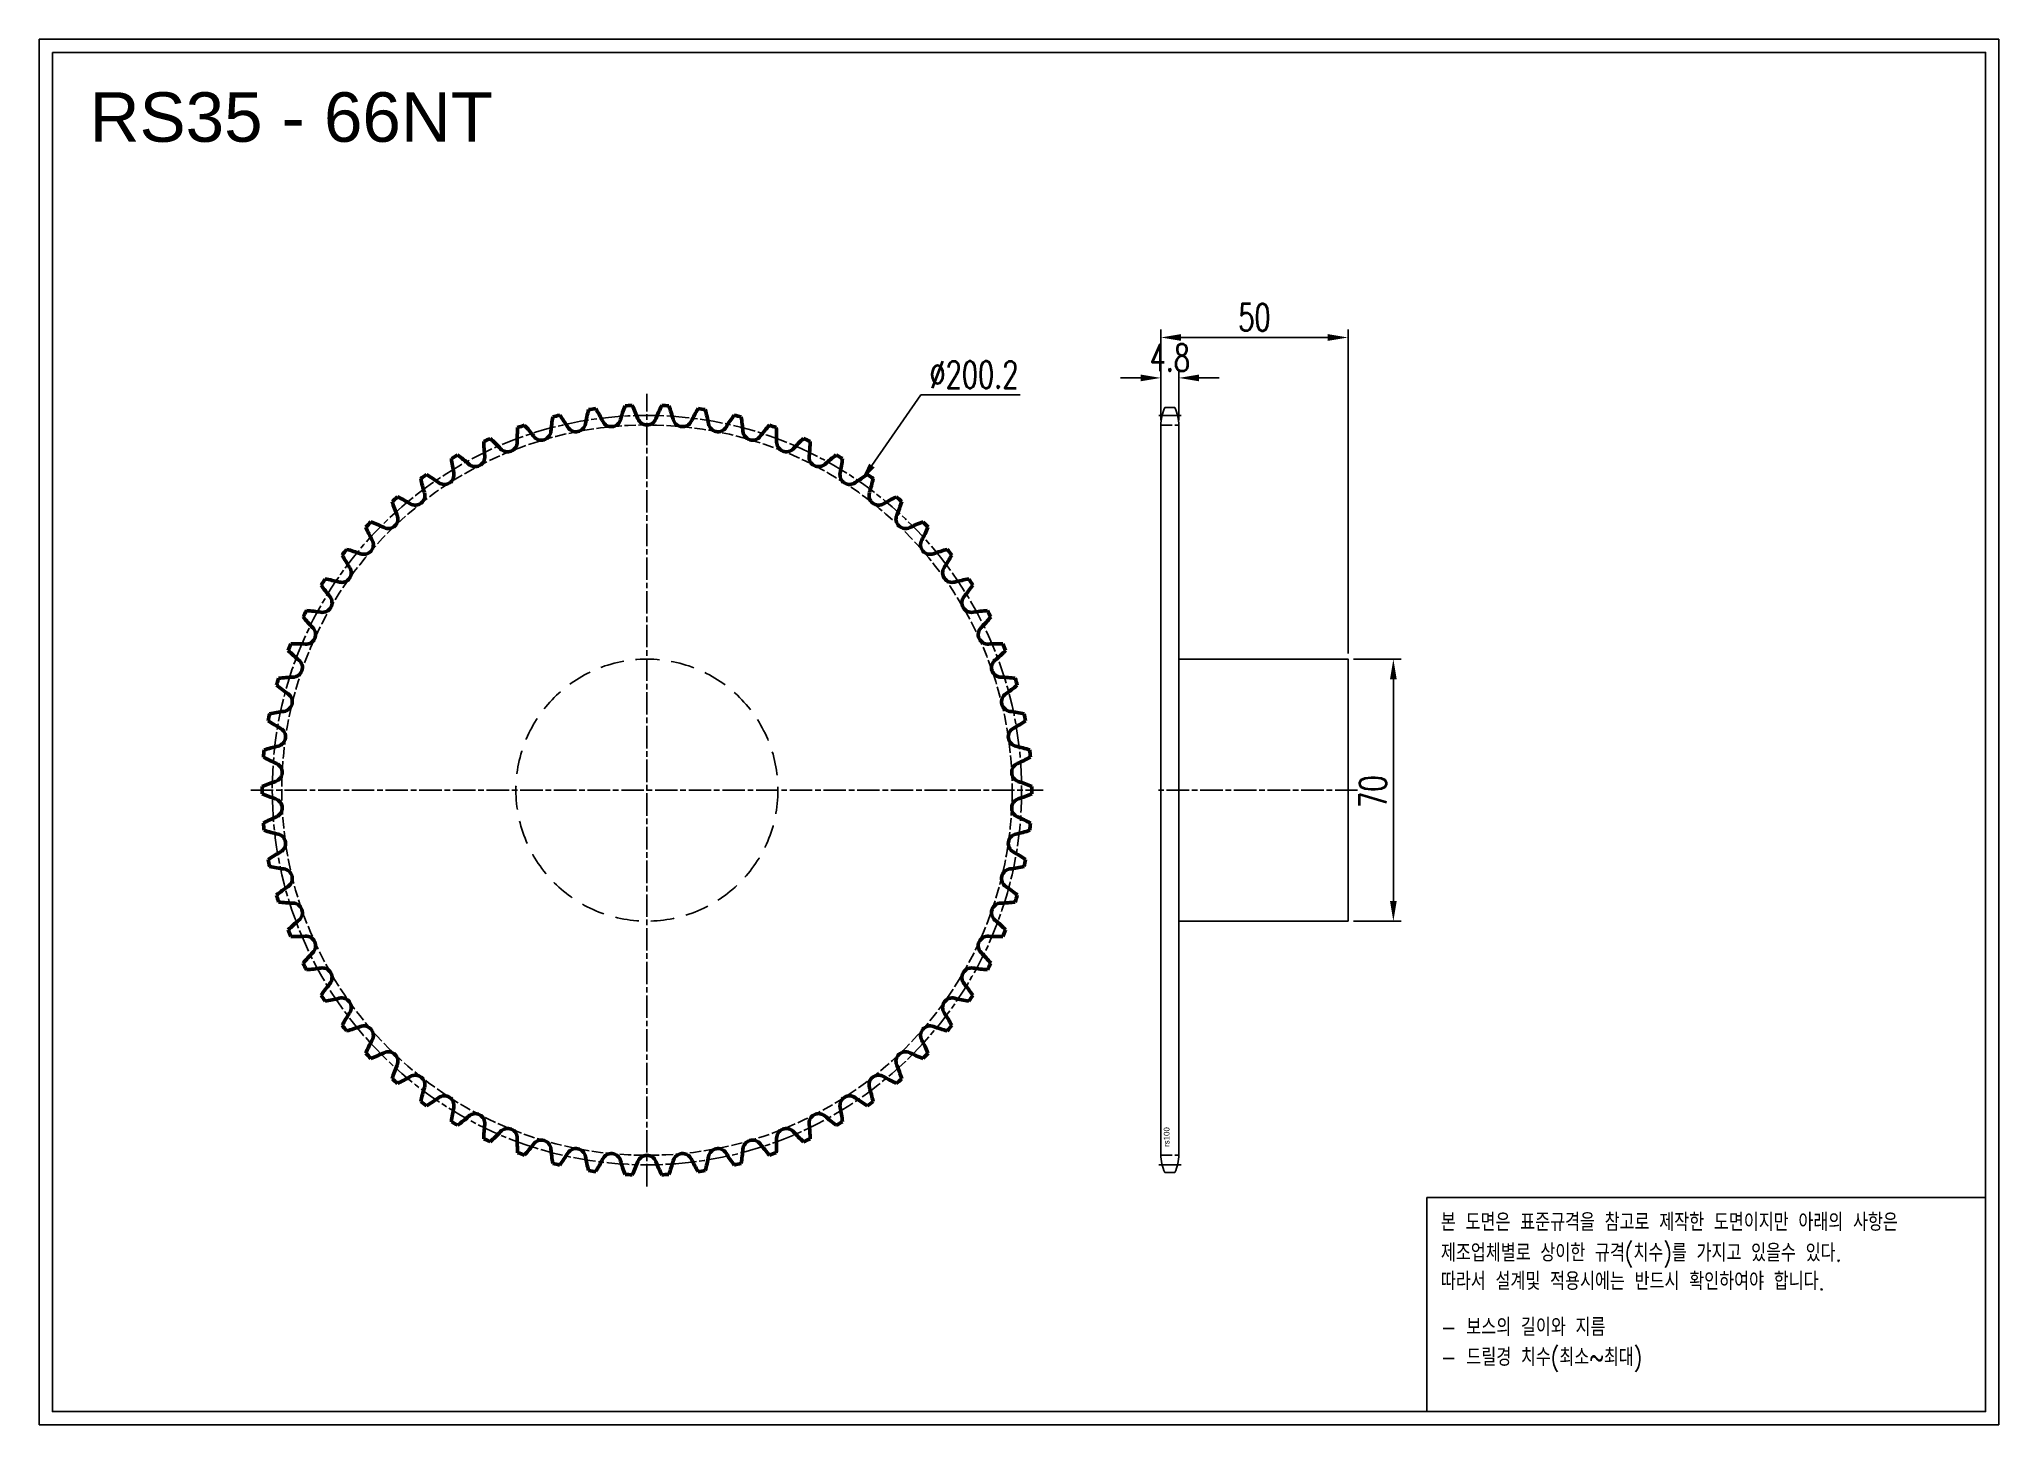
# Model space of a CAD drawing. Header units: millimetres. Extents: x -40874 to -40351, y 2587 to 2957.
import ezdxf

# ---------------------------------------------------------------- set-up
doc = ezdxf.new("R2010")
doc.units = ezdxf.units.MM
for name, pattern in [('AM_ISO02W050', [7.5, 6, -1.5]), ('AM_ISO02W050x2', [3.75, 3, -0.75]), ('AM_ISO08W050', [18, 12, -1.5, 3, -1.5]), ('AM_ISO08W050x2', [9, 6, -0.75, 1.5, -0.75]), ('HIDDEN', [9.525, 6.35, -3.175])]:
    doc.linetypes.add(name, pattern=pattern)
for name, color, linetype, lineweight in [('AM_0N', 7, 'Continuous', 50), ('AM_3N', 6, 'AM_ISO02W050', 25), ('AM_7', 4, 'AM_ISO08W050', 25), ('AM_7N', 4, 'AM_ISO08W050', 25)]:
    doc.layers.add(name, color=color, linetype=linetype, lineweight=lineweight)
doc.layers.add('HL', color=2, linetype='HIDDEN')
doc.layers.add('S-DIM', color=7, linetype='Continuous')
doc.styles.add('HAN', font='ROMANS.shx', dxfattribs={"width": 0.7, "bigfont": 'whgtxt.shx'})
doc.styles.add('HSG', font='SIMPLEX.shx', dxfattribs={"width": 0.7, "bigfont": 'HSG.shx'})
doc.styles.get("Standard").update_dxf_attribs({"font": 'arial.ttf'})
doc.dimstyles.new('APP16', dxfattribs={"dimscale": 3, "dimtxt": 2.4, "dimasz": 1.8, "dimexe": 0.7, "dimexo": 0.5, "dimgap": 0.6, "dimtad": 1, "dimtoh": 1, "dimdec": 1, "dimrnd": 0.01, "dimzin": 9, "dimdsep": 46, "dimtxsty": 'HSG', "dimcen": 0, "dimclrd": 1, "dimclre": 1, "dimclrt": 256, "dimazin": 2, "dimtp": 1, "dimtm": 1, "dimtfac": 0.5, "dimtdec": 1, "dimtofl": 0, "dimtmove": 0, "dimatfit": 3, "dimfxl": 0, "dimtvp": 1, "dimtolj": 2, "dimlwd": -1, "dimlwe": -1, "dimarcsym": 0})

# ---------------------------------------------------------------- blocks, each defined once
blk = doc.blocks.new('*D1')
at = {"layer": 'Defpoints', "color": 0, "transparency": 16777216}
for p in [(-40524.73, 2791.41), (-40524.73, 2721.41), (-40512.62, 2721.41)]:
    blk.add_point(p, dxfattribs=at)
at = {"layer": 'S-DIM', "color": 1, "transparency": 16777216}
for p, q in [((-40523.23, 2791.41), (-40510.52, 2791.41)), ((-40512.62, 2786.01), (-40512.62, 2726.81)), ((-40523.23, 2721.41), (-40510.52, 2721.41))]:
    blk.add_line(p, q, dxfattribs=at)
for points in [[(-40513.52, 2786.01), (-40511.72, 2786.01), (-40512.62, 2791.41)], [(-40513.52, 2726.81), (-40511.72, 2726.81), (-40512.62, 2721.41)]]:
    blk.add_solid(points, dxfattribs=at)
at = {"layer": 'S-DIM', "transparency": 16777216, "insert": (-40518.02, 2756.02), "char_height": 7.2, "attachment_point": 5, "rotation": 90, "style": 'HSG'}
blk.add_mtext('\\A2;70', dxfattribs=at)
blk = doc.blocks.new('*D2')
at = {"layer": 'Defpoints', "color": 0, "transparency": 16777216}
for p in [(-40569.93, 2866.53), (-40574.73, 2853.78), (-40569.93, 2853.78)]:
    blk.add_point(p, dxfattribs=at)
at = {"layer": 'S-DIM', "color": 1, "transparency": 16777216}
for p, q in [((-40580.13, 2866.53), (-40585.53, 2866.53)), ((-40574.73, 2855.28), (-40574.73, 2868.63)), ((-40569.93, 2855.28), (-40569.93, 2868.63)), ((-40564.53, 2866.53), (-40559.13, 2866.53))]:
    blk.add_line(p, q, dxfattribs=at)
for points in [[(-40580.13, 2867.43), (-40580.13, 2865.63), (-40574.73, 2866.53)], [(-40564.53, 2867.43), (-40564.53, 2865.63), (-40569.93, 2866.53)]]:
    blk.add_solid(points, dxfattribs=at)
at = {"layer": 'S-DIM', "transparency": 16777216, "insert": (-40572.33, 2871.93), "char_height": 7.2, "attachment_point": 5, "style": 'HSG'}
blk.add_mtext('\\A2;4.8', dxfattribs=at)
blk = doc.blocks.new('*D3')
at = {"layer": 'Defpoints', "color": 0, "transparency": 16777216}
for p in [(-40524.73, 2877.33), (-40574.73, 2853.78), (-40524.73, 2791.41)]:
    blk.add_point(p, dxfattribs=at)
at = {"layer": 'S-DIM', "color": 1, "transparency": 16777216}
for p, q in [((-40574.73, 2855.28), (-40574.73, 2879.43)), ((-40524.73, 2792.91), (-40524.73, 2879.43)), ((-40569.33, 2877.33), (-40530.13, 2877.33))]:
    blk.add_line(p, q, dxfattribs=at)
for points in [[(-40569.33, 2878.23), (-40569.33, 2876.43), (-40574.73, 2877.33)], [(-40530.13, 2878.23), (-40530.13, 2876.43), (-40524.73, 2877.33)]]:
    blk.add_solid(points, dxfattribs=at)
at = {"layer": 'S-DIM', "transparency": 16777216, "insert": (-40549.73, 2882.73), "char_height": 7.2, "attachment_point": 5, "style": 'HSG'}
blk.add_mtext('\\A2;50', dxfattribs=at)
blk = doc.blocks.new('*D4')
at = {"layer": 'Defpoints', "color": 0, "transparency": 16777216}
for p in [(-40655, 2838.67), (-40769.03, 2674.14)]:
    blk.add_point(p, dxfattribs=at)
at = {"layer": 'S-DIM', "color": 1, "transparency": 16777216}
for p, q in [((-40638.81, 2862.02), (-40651.92, 2843.11)), ((-40612.29, 2862.02), (-40638.81, 2862.02))]:
    blk.add_line(p, q, dxfattribs=at)
blk.add_solid([(-40652.66, 2843.62), (-40651.18, 2842.6), (-40655, 2838.67)], dxfattribs=at)
at = {"layer": 'S-DIM', "transparency": 16777216, "insert": (-40624.65, 2867.42), "char_height": 7.2, "attachment_point": 5, "style": 'HSG'}
blk.add_mtext('\\A2;∅200.2', dxfattribs=at)
blk = doc.blocks.new('notice1')
at = {"color": 4}
blk.add_lwpolyline([(-22142.12, 1735.9), (-22053.8, 1735.9), (-22053.8, 1702.07), (-22142.12, 1702.07)], close=True, dxfattribs=at)
at = {"color": 4, "style": 'HAN', "width": 0.8}
for s, p in [('본 도면은 표준규격을 참고로 제작한 도면이지만 아래의 사항은', (-22139.9, 1730.62)), ('제조업체별로 상이한 규격(치수)를 가지고 있을수 있다.', (-22139.9, 1725.78)), ('따라서 설계및 적용시에는 반드시 확인하여야 합니다.', (-22139.9, 1721.28)), ('- 보스의 길이와 지름', (-22139.9, 1714.03)), ('- 드릴경 치수(최소~최대)', (-22139.9, 1709.27))]:
    blk.add_text(s, height=2.7949, dxfattribs=at).set_placement(p)

msp = doc.modelspace()

# ---------------------------------------------------------------- linework, layer by layer
for p, q in [((-40571, 2858.58), (-40573.66, 2858.58)), ((-40574.73, 2853.78), (-40574.73, 2659.04)), ((-40569.93, 2853.78), (-40569.93, 2659.04)), ((-40571, 2654.24), (-40573.66, 2654.24))]:
    msp.add_line(p, q)
for points in [[(-40874.37, 2957.01), (-40350.88, 2957.01), (-40350.88, 2586.87), (-40874.37, 2586.87)], [(-40870.84, 2953.49), (-40354.4, 2953.49), (-40354.4, 2590.39), (-40870.84, 2590.39)]]:
    msp.add_lwpolyline(points, close=True)
msp.add_lwpolyline([(-40569.93, 2791.41), (-40524.73, 2791.41), (-40524.73, 2721.41), (-40569.93, 2721.41)])
for centre, start, end in [((-40563.43, 2853.78), 154.8633, 180), ((-40581.23, 2853.78), 0, 25.1367), ((-40563.43, 2659.04), 180, 205.1367), ((-40581.23, 2659.04), 334.8633, 0)]:
    msp.add_arc(centre, 11.3, start, end)
at = {"layer": 'AM_0N'}
for centre, radius, start, end in [((-40712.01, 2756.41), 102.83, 97.6463, 98.7174), ((-40761.05, 2836.68), 41.45, 26.1364, 31.4823), ((-40679.06, 2844.51), 41.45, 159.4268, 164.7727), ((-40712.01, 2756.41), 102.83, 92.1917, 93.2628), ((-40753.19, 2840.98), 41.45, 20.6818, 26.0278), ((-40670.83, 2840.98), 41.45, 153.9722, 159.3182), ((-40712.01, 2756.41), 102.83, 86.7372, 87.8083), ((-40744.97, 2844.51), 41.45, 15.2273, 20.5732), ((-40662.98, 2836.68), 41.45, 148.5177, 153.8636), ((-40712.01, 2756.41), 102.83, 81.2826, 82.3537), ((-40705.21, 2850.22), 41.45, 175.7904, 181.1364), ((-40712.01, 2756.41), 102.83, 108.5554, 109.6264), ((-40775.35, 2825.95), 41.45, 37.0455, 42.3914), ((-40696.32, 2849.15), 41.45, 170.3359, 175.6818), ((-40712.01, 2756.41), 102.83, 103.1008, 104.1719), ((-40768.45, 2831.66), 41.45, 31.5909, 36.9369), ((-40730.96, 2854.71), 2.57, 211.5909, 350.2273), ((-40687.58, 2847.24), 41.45, 164.8813, 170.2273), ((-40721.53, 2856.07), 2.57, 206.1364, 344.7727), ((-40712.01, 2856.52), 2.57, 200.6818, 339.3182), ((-40702.5, 2856.07), 2.57, 195.2273, 333.8636), ((-40736.44, 2847.24), 41.45, 9.7727, 15.1187), ((-40693.06, 2854.71), 2.57, 189.7727, 328.4091), ((-40655.57, 2831.66), 41.45, 143.0631, 148.4091), ((-40712.01, 2756.41), 102.83, 75.8281, 76.8992), ((-40727.7, 2849.15), 41.45, 4.3182, 9.6641), ((-40648.67, 2825.95), 41.45, 137.6086, 142.9545), ((-40712.01, 2756.41), 102.83, 70.3736, 71.4446), ((-40718.81, 2850.22), 41.45, 358.8636, 4.2096), ((-40712.01, 2756.41), 102.83, 114.0099, 115.081), ((-40714.16, 2850.45), 41.45, 181.245, 186.5909), ((-40781.67, 2819.61), 41.45, 42.5, 47.8459), ((-40749.22, 2849.35), 2.57, 222.5, 1.1364), ((-40740.22, 2852.47), 2.57, 217.0455, 355.6818), ((-40683.81, 2852.47), 2.57, 184.3182, 322.9545), ((-40674.8, 2849.35), 2.57, 178.8636, 317.5), ((-40642.35, 2819.61), 41.45, 132.1541, 137.5), ((-40712.01, 2756.41), 102.83, 64.919, 65.9901), ((-40709.86, 2850.45), 41.45, 353.4091, 358.755), ((-40712.01, 2756.41), 102.83, 119.4645, 120.5355), ((-40723.09, 2849.82), 41.45, 186.6995, 192.0455), ((-40787.37, 2812.71), 41.45, 47.9545, 53.3005), ((-40757.89, 2845.39), 2.57, 227.9545, 6.5909), ((-40666.14, 2845.39), 2.57, 173.4091, 312.0455), ((-40636.66, 2812.71), 41.45, 126.6995, 132.0455), ((-40712.01, 2756.41), 102.83, 59.4645, 60.5355), ((-40700.93, 2849.82), 41.45, 347.9545, 353.3005), ((-40712.01, 2756.41), 102.83, 124.919, 125.9901), ((-40731.92, 2848.34), 41.45, 192.1541, 197.5), ((-40792.38, 2805.29), 41.45, 53.4091, 58.755), ((-40766.14, 2840.63), 2.57, 233.4091, 12.0455), ((-40657.88, 2840.63), 2.57, 167.9545, 306.5909), ((-40631.65, 2805.29), 41.45, 121.245, 126.5909), ((-40712.01, 2756.41), 102.83, 54.0099, 55.081), ((-40692.11, 2848.34), 41.45, 342.5, 347.8459), ((-40712.01, 2756.41), 102.83, 130.3736, 131.4446), ((-40740.57, 2846.03), 41.45, 197.6086, 202.9545), ((-40796.66, 2797.43), 41.45, 58.8636, 64.2096), ((-40773.9, 2835.1), 2.57, 238.8636, 17.5), ((-40650.12, 2835.1), 2.57, 162.5, 301.1364), ((-40627.36, 2797.43), 41.45, 115.7904, 121.1364), ((-40712.01, 2756.41), 102.83, 48.5554, 49.6264), ((-40683.46, 2846.03), 41.45, 337.0455, 342.3914), ((-40712.01, 2756.41), 102.83, 135.8281, 136.8992), ((-40800.18, 2789.2), 41.45, 64.3182, 69.6641), ((-40781.1, 2828.86), 2.57, 244.3182, 22.9545), ((-40642.92, 2828.86), 2.57, 157.0455, 295.6818), ((-40623.85, 2789.2), 41.45, 110.3359, 115.6818), ((-40712.01, 2756.41), 102.83, 43.1008, 44.1719), ((-40787.67, 2821.97), 2.57, 249.7727, 28.4091), ((-40748.96, 2842.91), 41.45, 203.0631, 208.4091), ((-40636.35, 2821.97), 2.57, 151.5909, 290.2273), ((-40675.07, 2842.91), 41.45, 331.5909, 336.9369), ((-40712.01, 2756.41), 102.83, 141.2826, 142.3537), ((-40757.01, 2839.01), 41.45, 208.5177, 213.8636), ((-40802.89, 2780.67), 41.45, 69.7727, 75.1187), ((-40621.13, 2780.67), 41.45, 104.8813, 110.2273), ((-40667.01, 2839.01), 41.45, 326.1364, 331.4823), ((-40712.01, 2756.41), 102.83, 37.6463, 38.7174), ((-40712.01, 2756.41), 102.83, 146.7372, 147.8083), ((-40764.66, 2834.36), 41.45, 213.9722, 219.3182), ((-40804.79, 2771.92), 41.45, 75.2273, 80.5732), ((-40793.56, 2814.48), 2.57, 255.2273, 33.8636), ((-40630.46, 2814.48), 2.57, 146.1364, 284.7727), ((-40619.24, 2771.92), 41.45, 99.4268, 104.7727), ((-40659.36, 2834.36), 41.45, 320.6818, 326.0278), ((-40712.01, 2756.41), 102.83, 32.1917, 33.2628), ((-40798.71, 2806.47), 2.57, 260.6818, 39.3182), ((-40625.31, 2806.47), 2.57, 140.6818, 279.3182), ((-40712.01, 2756.41), 102.83, 152.1917, 153.2628), ((-40771.83, 2829), 41.45, 219.4268, 224.7727), ((-40805.84, 2763.03), 41.45, 80.6818, 86.0278), ((-40618.18, 2763.03), 41.45, 93.9722, 99.3182), ((-40652.19, 2829), 41.45, 315.2273, 320.5732), ((-40712.01, 2756.41), 102.83, 26.7372, 27.8083), ((-40712.01, 2756.41), 102.83, 157.6463, 158.7174), ((-40806.05, 2754.08), 41.45, 86.1364, 91.4823), ((-40803.08, 2798), 2.57, 266.1364, 44.7727), ((-40620.94, 2798), 2.57, 135.2273, 273.8636), ((-40617.98, 2754.08), 41.45, 88.5177, 93.8636), ((-40712.01, 2756.41), 102.83, 21.2826, 22.3537), ((-40778.46, 2822.98), 41.45, 224.8813, 230.2273), ((-40806.62, 2789.15), 2.57, 271.5909, 50.2273), ((-40617.4, 2789.15), 2.57, 129.7727, 268.4091), ((-40645.56, 2822.98), 41.45, 309.7727, 315.1187), ((-40712.01, 2756.41), 102.83, 163.1008, 164.1719), ((-40805.4, 2745.15), 41.45, 91.5909, 96.9369), ((-40618.62, 2745.15), 41.45, 83.0631, 88.4091), ((-40712.01, 2756.41), 102.83, 15.8281, 16.8992), ((-40784.49, 2816.37), 41.45, 230.3359, 235.6818), ((-40809.31, 2780.01), 2.57, 277.0455, 55.6818), ((-40614.72, 2780.01), 2.57, 124.3182, 262.9545), ((-40639.53, 2816.37), 41.45, 304.3182, 309.6641), ((-40712.01, 2756.41), 102.83, 168.5554, 169.6264), ((-40789.86, 2809.21), 41.45, 235.7904, 241.1364), ((-40803.91, 2736.32), 41.45, 97.0455, 102.3914), ((-40620.12, 2736.32), 41.45, 77.6086, 82.9545), ((-40634.16, 2809.21), 41.45, 298.8636, 304.2096), ((-40712.01, 2756.41), 102.83, 10.3736, 11.4446), ((-40811.11, 2770.66), 2.57, 282.5, 61.1364), ((-40612.91, 2770.66), 2.57, 118.8636, 257.5), ((-40712.01, 2756.41), 102.83, 174.0099, 175.081), ((-40794.53, 2801.57), 41.45, 241.245, 246.5909), ((-40801.58, 2727.68), 41.45, 102.5, 107.8459), ((-40622.44, 2727.68), 41.45, 72.1541, 77.5), ((-40629.5, 2801.57), 41.45, 293.4091, 298.755), ((-40712.01, 2756.41), 102.83, 4.919, 5.9901), ((-40812.01, 2761.17), 2.57, 287.9545, 66.5909), ((-40612.01, 2761.17), 2.57, 113.4091, 252.0455), ((-40712.01, 2756.41), 102.83, 179.4645, 180.5355), ((-40798.45, 2719.3), 41.45, 107.9545, 113.3005), ((-40798.45, 2793.52), 41.45, 246.6995, 252.0455), ((-40812.01, 2751.64), 2.57, 293.4091, 72.0455), ((-40612.01, 2751.64), 2.57, 107.9545, 246.5909), ((-40625.58, 2719.3), 41.45, 66.6995, 72.0455), ((-40625.58, 2793.52), 41.45, 287.9545, 293.3005), ((-40712.01, 2756.41), 102.83, 359.4645, 0.5355), ((-40794.53, 2711.25), 41.45, 113.4091, 118.755), ((-40629.5, 2711.25), 41.45, 61.245, 66.5909), ((-40712.01, 2756.41), 102.83, 184.919, 185.9901), ((-40801.58, 2785.13), 41.45, 252.1541, 257.5), ((-40811.11, 2742.16), 2.57, 298.8636, 77.5), ((-40612.91, 2742.16), 2.57, 102.5, 241.1364), ((-40622.44, 2785.13), 41.45, 282.5, 287.8459), ((-40712.01, 2756.41), 102.83, 354.0099, 355.081), ((-40789.86, 2703.61), 41.45, 118.8636, 124.2096), ((-40712.01, 2756.41), 102.83, 190.3736, 191.4446), ((-40634.16, 2703.61), 41.45, 55.7904, 61.1364), ((-40712.01, 2756.41), 102.83, 348.5554, 349.6264), ((-40803.91, 2776.49), 41.45, 257.6086, 262.9545), ((-40809.31, 2732.8), 2.57, 304.3182, 82.9545), ((-40614.72, 2732.8), 2.57, 97.0455, 235.6818), ((-40620.12, 2776.49), 41.45, 277.0455, 282.3914), ((-40784.49, 2696.45), 41.45, 124.3182, 129.6641), ((-40712.01, 2756.41), 102.83, 195.8281, 196.8992), ((-40639.53, 2696.45), 41.45, 50.3359, 55.6818), ((-40712.01, 2756.41), 102.83, 343.1008, 344.1719), ((-40805.4, 2767.66), 41.45, 263.0631, 268.4091), ((-40806.62, 2723.66), 2.57, 309.7727, 88.4091), ((-40617.4, 2723.66), 2.57, 91.5909, 230.2273), ((-40618.62, 2767.66), 41.45, 271.5909, 276.9369), ((-40778.46, 2689.83), 41.45, 129.7727, 135.1187), ((-40712.01, 2756.41), 102.83, 201.2826, 202.3537), ((-40806.05, 2758.74), 41.45, 268.5177, 273.8636), ((-40803.08, 2714.82), 2.57, 315.2273, 93.8636), ((-40620.94, 2714.82), 2.57, 86.1364, 224.7727), ((-40617.98, 2758.74), 41.45, 266.1364, 271.4823), ((-40645.56, 2689.83), 41.45, 44.8813, 50.2273), ((-40712.01, 2756.41), 102.83, 337.6463, 338.7174), ((-40771.83, 2683.82), 41.45, 135.2273, 140.5732), ((-40652.19, 2683.82), 41.45, 39.4268, 44.7727), ((-40712.01, 2756.41), 102.83, 206.7372, 207.8083), ((-40805.84, 2749.79), 41.45, 273.9722, 279.3182), ((-40798.71, 2706.35), 2.57, 320.6818, 99.3182), ((-40625.31, 2706.35), 2.57, 80.6818, 219.3182), ((-40618.18, 2749.79), 41.45, 260.6818, 266.0278), ((-40712.01, 2756.41), 102.83, 332.1917, 333.2628), ((-40764.66, 2678.46), 41.45, 140.6818, 146.0278), ((-40712.01, 2756.41), 102.83, 212.1917, 213.2628), ((-40659.36, 2678.46), 41.45, 33.9722, 39.3182), ((-40712.01, 2756.41), 102.83, 326.7372, 327.8083), ((-40804.79, 2740.9), 41.45, 279.4268, 284.7727), ((-40793.56, 2698.33), 2.57, 326.1364, 104.7727), ((-40757.01, 2673.81), 41.45, 146.1364, 151.4823), ((-40630.46, 2698.33), 2.57, 75.2273, 213.8636), ((-40667.01, 2673.81), 41.45, 28.5177, 33.8636), ((-40619.24, 2740.9), 41.45, 255.2273, 260.5732), ((-40712.01, 2756.41), 102.83, 217.6463, 218.7174), ((-40802.89, 2732.15), 41.45, 284.8813, 290.2273), ((-40787.67, 2690.85), 2.57, 331.5909, 110.2273), ((-40636.35, 2690.85), 2.57, 69.7727, 208.4091), ((-40621.13, 2732.15), 41.45, 249.7727, 255.1187), ((-40712.01, 2756.41), 102.83, 321.2826, 322.3537), ((-40748.96, 2669.9), 41.45, 151.5909, 156.9369), ((-40712.01, 2756.41), 102.83, 223.1008, 224.1719), ((-40800.18, 2723.62), 41.45, 290.3359, 295.6818), ((-40781.1, 2683.95), 2.57, 337.0455, 115.6818), ((-40642.92, 2683.95), 2.57, 64.3182, 202.9545), ((-40623.85, 2723.62), 41.45, 244.3182, 249.6641), ((-40675.07, 2669.9), 41.45, 23.0631, 28.4091), ((-40712.01, 2756.41), 102.83, 315.8281, 316.8992), ((-40740.57, 2666.78), 41.45, 157.0455, 162.3914), ((-40773.9, 2677.71), 2.57, 342.5, 121.1364), ((-40650.12, 2677.71), 2.57, 58.8636, 197.5), ((-40683.46, 2666.78), 41.45, 17.6086, 22.9545), ((-40712.01, 2756.41), 102.83, 228.5554, 229.6264), ((-40796.66, 2715.39), 41.45, 295.7904, 301.1364), ((-40731.92, 2664.47), 41.45, 162.5, 167.8459), ((-40692.11, 2664.47), 41.45, 12.1541, 17.5), ((-40627.36, 2715.39), 41.45, 238.8636, 244.2096), ((-40712.01, 2756.41), 102.83, 310.3736, 311.4446), ((-40712.01, 2756.41), 102.83, 234.0099, 235.081), ((-40792.38, 2707.53), 41.45, 301.245, 306.5909), ((-40766.14, 2672.18), 2.57, 347.9545, 126.5909), ((-40723.09, 2663), 41.45, 167.9545, 173.3005), ((-40757.89, 2667.42), 2.57, 353.4091, 132.0455), ((-40666.14, 2667.42), 2.57, 47.9545, 186.5909), ((-40657.88, 2672.18), 2.57, 53.4091, 192.0455), ((-40700.93, 2663), 41.45, 6.6995, 12.0455), ((-40631.65, 2707.53), 41.45, 233.4091, 238.755), ((-40712.01, 2756.41), 102.83, 304.919, 305.9901), ((-40712.01, 2756.41), 102.83, 239.4645, 240.5355), ((-40787.37, 2700.11), 41.45, 306.6995, 312.0455), ((-40714.16, 2662.37), 41.45, 173.4091, 178.755), ((-40781.67, 2693.2), 41.45, 312.1541, 317.5), ((-40749.22, 2663.46), 2.57, 358.8636, 137.5), ((-40674.8, 2663.46), 2.57, 42.5, 181.1364), ((-40642.35, 2693.2), 41.45, 222.5, 227.8459), ((-40709.86, 2662.37), 41.45, 1.245, 6.5909), ((-40636.66, 2700.11), 41.45, 227.9545, 233.3005), ((-40712.01, 2756.41), 102.83, 299.4645, 300.5355), ((-40712.01, 2756.41), 102.83, 244.919, 245.9901), ((-40705.21, 2662.59), 41.45, 178.8636, 184.2096), ((-40712.01, 2756.41), 102.83, 250.3736, 251.4446), ((-40775.35, 2686.87), 41.45, 317.6086, 322.9545), ((-40740.22, 2660.35), 2.57, 4.3182, 142.9545), ((-40696.32, 2663.66), 41.45, 184.3182, 189.6641), ((-40768.45, 2681.16), 41.45, 323.0631, 328.4091), ((-40730.96, 2658.1), 2.57, 9.7727, 148.4091), ((-40693.06, 2658.1), 2.57, 31.5909, 170.2273), ((-40655.57, 2681.16), 41.45, 211.5909, 216.9369), ((-40727.7, 2663.66), 41.45, 350.3359, 355.6818), ((-40683.81, 2660.35), 2.57, 37.0455, 175.6818), ((-40648.67, 2686.87), 41.45, 217.0455, 222.3914), ((-40712.01, 2756.41), 102.83, 288.5554, 289.6264), ((-40718.81, 2662.59), 41.45, 355.7904, 1.1364), ((-40712.01, 2756.41), 102.83, 294.0099, 295.081), ((-40712.01, 2756.41), 102.83, 255.8281, 256.8992), ((-40687.58, 2665.57), 41.45, 189.7727, 195.1187), ((-40712.01, 2756.41), 102.83, 261.2826, 262.3537), ((-40761.05, 2676.14), 41.45, 328.5177, 333.8636), ((-40721.53, 2656.74), 2.57, 15.2273, 153.8636), ((-40679.06, 2668.31), 41.45, 195.2273, 200.5732), ((-40753.19, 2671.84), 41.45, 333.9722, 339.3182), ((-40712.01, 2656.29), 2.57, 20.6818, 159.3182), ((-40670.83, 2671.84), 41.45, 200.6818, 206.0278), ((-40744.97, 2668.31), 41.45, 339.4268, 344.7727), ((-40702.5, 2656.74), 2.57, 26.1364, 164.7727), ((-40662.98, 2676.14), 41.45, 206.1364, 211.4823), ((-40712.01, 2756.41), 102.83, 277.6463, 278.7174), ((-40736.44, 2665.57), 41.45, 344.8813, 350.2273), ((-40712.01, 2756.41), 102.83, 283.1008, 284.1719), ((-40712.01, 2756.41), 102.83, 266.7372, 267.8083), ((-40712.01, 2756.41), 102.83, 272.1917, 273.2628)]:
    msp.add_arc(centre, radius, start, end, dxfattribs=at)
at = {"layer": 'AM_3N', "linetype": 'AM_ISO02W050x2'}
for p, q in [((-40574.73, 2853.93), (-40569.93, 2853.93)), ((-40574.73, 2658.88), (-40569.93, 2658.88))]:
    msp.add_line(p, q, dxfattribs=at)
msp.add_circle((-40712.01, 2756.41), 97.55, dxfattribs=at)
at = {"layer": 'AM_7', "linetype": 'AM_ISO08W050x2'}
for p, q in [((-40569.28, 2856.5), (-40575.39, 2856.5)), ((-40522.2, 2756.41), (-40575.39, 2756.41)), ((-40569.28, 2656.32), (-40575.39, 2656.32))]:
    msp.add_line(p, q, dxfattribs=at)
msp.add_circle((-40712.01, 2756.41), 100.09, dxfattribs=at)
at = {"layer": 'AM_7N', "linetype": 'AM_ISO08W050x2'}
for p, q in [((-40712.01, 2650.57), (-40712.01, 2862.24)), ((-40817.85, 2756.41), (-40606.18, 2756.41))]:
    msp.add_line(p, q, dxfattribs=at)
at = {"layer": 'HL'}
msp.add_circle((-40712.01, 2756.41), 35, dxfattribs=at)

# ---------------------------------------------------------------- block references
at = {"xscale": 1.69, "yscale": 1.69, "zscale": 1.69}
msp.add_blockref('notice1', (-3083.49, -286.1), dxfattribs=at)

# ---------------------------------------------------------------- texts
msp.add_text('RS35 - 66NT', height=13.2194).set_placement((-40860.89, 2929.6))
at = {"insert": (-40573.94, 2661.1), "char_height": 1.512, "width": 6.5009, "attachment_point": 1, "rotation": 90}
msp.add_mtext('rs100', dxfattribs=at)

# ---------------------------------------------------------------- dimensions: what is measured, and where the dimension line sits
at = {"layer": 'S-DIM'}
dim = msp.add_linear_dim(base=(-40524.73, 2877.33), p1=(-40574.73, 2853.78), p2=(-40524.73, 2791.41), dimstyle='APP16', dxfattribs=at)
dim.commit()
dim.dimension.update_dxf_attribs({"geometry": '*D3', "text_midpoint": (-40549.73, 2882.73)})
dim = msp.add_linear_dim(base=(-40569.93, 2866.53), p1=(-40574.73, 2853.78), p2=(-40569.93, 2853.78), dimstyle='APP16', dxfattribs=at)
dim.commit()
dim.dimension.update_dxf_attribs({"geometry": '*D2', "text_midpoint": (-40572.33, 2866.53), "dimtype": 128})
dim = msp.add_diameter_dim_2p(p1=(-40769.03, 2674.14), p2=(-40655, 2838.67), dimstyle='APP16', dxfattribs=at)
dim.commit()
dim.dimension.update_dxf_attribs({"geometry": '*D4', "text_midpoint": (-40624.65, 2862.02), "dimtype": 131})
dim = msp.add_linear_dim(base=(-40512.62, 2721.41), p1=(-40524.73, 2791.41), p2=(-40524.73, 2721.41), angle=90, dimstyle='APP16', dxfattribs=at)
dim.commit()
dim.dimension.update_dxf_attribs({"geometry": '*D1', "text_midpoint": (-40512.62, 2756.02), "dimtype": 128})

doc.saveas('drawing.dxf')
